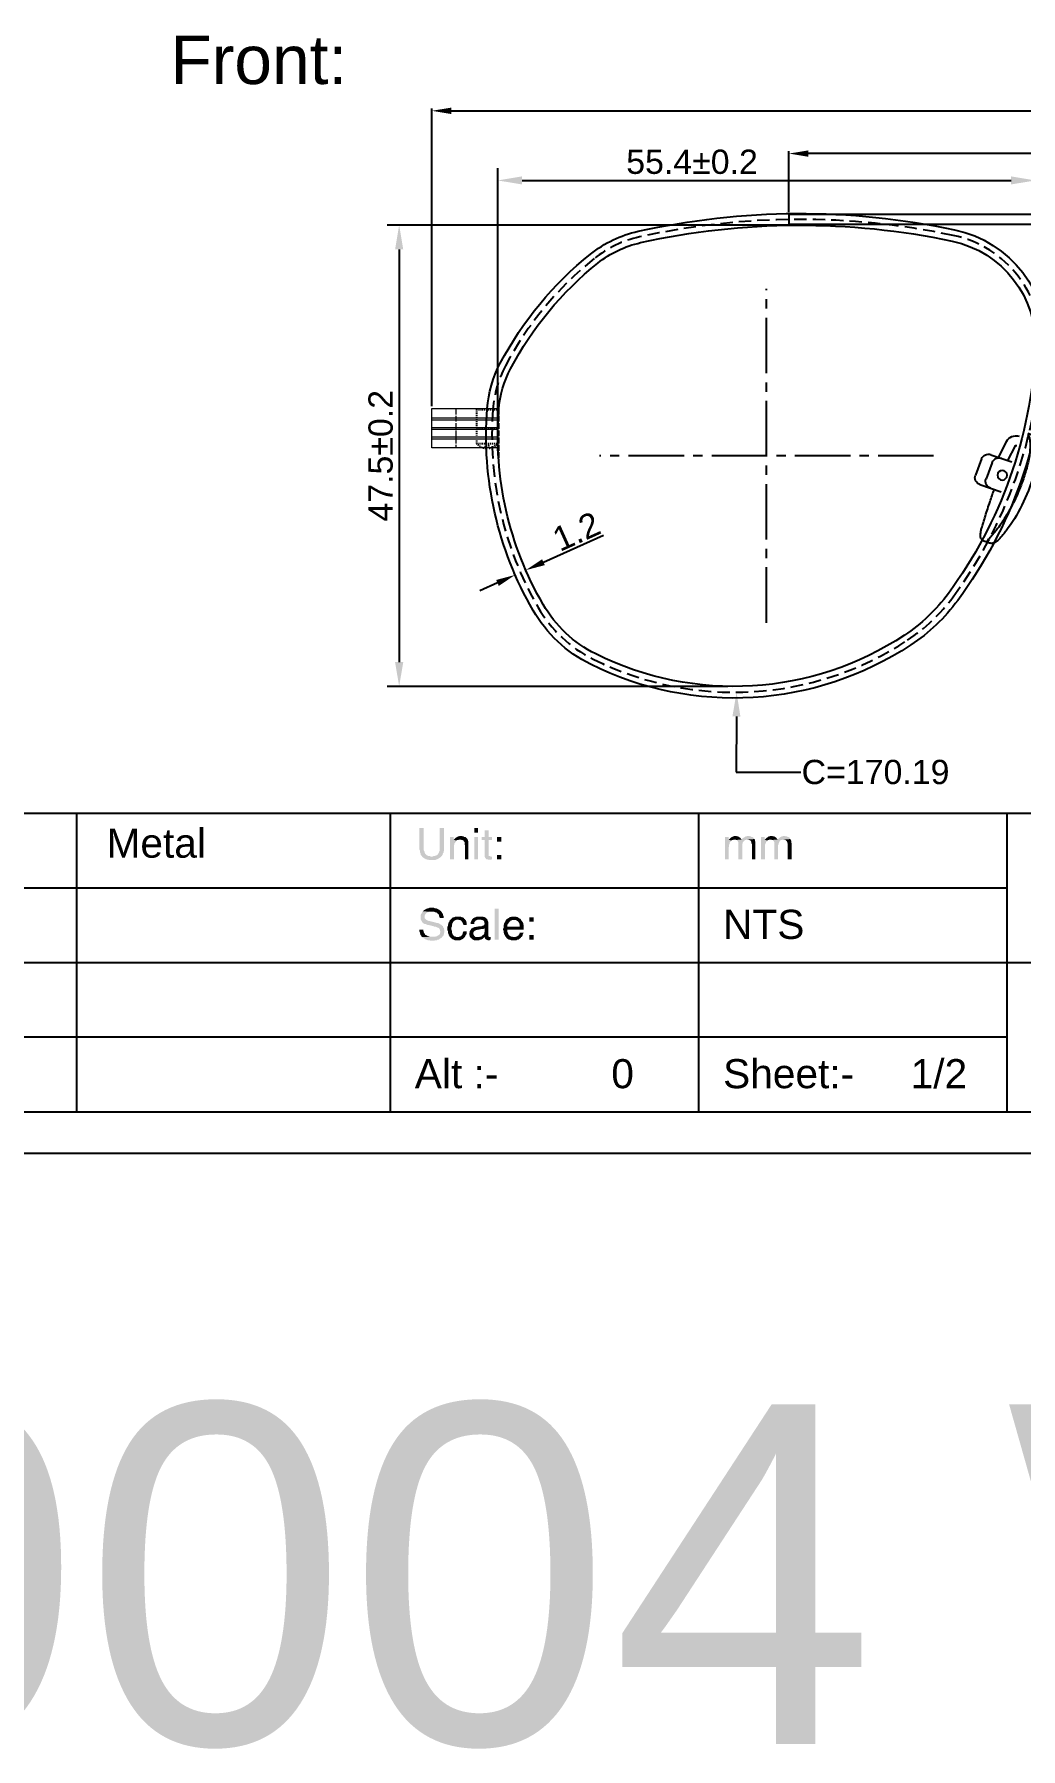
# Model space of a CAD drawing. Header units: millimetres. Extents: x 1167 to 2269, y 1197 to 1555.
# Drawn here: x 1624.7 to 1726.4, y 1196.8 to 1373.6 of the extents above; entities that cross this region are included whole.
import ezdxf
from ezdxf import colors
from ezdxf.entities.mleader import LeaderData, LeaderLine
from ezdxf.math import Vec2, Vec3

# ---------------------------------------------------------------- set-up
doc = ezdxf.new("R2010")
doc.units = ezdxf.units.MM
for name, pattern in [('ACAD_ISO02W100', [15, 12, -3]), ('CENTER2', [28.575, 19.05, -3.175, 3.175, -3.175]), ('DASHED2', [0.375, 0.25, -0.125]), ('HIDDEN', [9.525, 6.35, -3.175]), ('HIDDEN2', [0.1875, 0.125, -0.0625])]:
    doc.linetypes.add(name, pattern=pattern)
for name, color, linetype in [('Center Line', 2, 'CENTER2'), ('Dimension', 3, 'Continuous'), ('Hidden Line', 1, 'HIDDEN2'), ('Text', 4, 'Continuous')]:
    doc.layers.add(name, color=color, linetype=linetype)
doc.layers.add('标注', color=4, linetype='Continuous', lineweight=5)
doc.styles.get("Standard").update_dxf_attribs({"font": 'arial.ttf'})
doc.styles.add('宋体', font='SimSun.ttf')
doc.styles.add('样式 1', font='romant.shx')
doc.dimstyles.new('ISO-25$0', dxfattribs={"dimtxt": 2.5, "dimasz": 2.5, "dimexe": 0.5, "dimexo": 1, "dimgap": 1, "dimtad": 0, "dimtih": 1, "dimtoh": 1, "dimdec": 1, "dimzin": 10, "dimdsep": 46, "dimlunit": 6, "dimtxsty": '样式 1', "dimcen": 0, "dimclrd": 256, "dimclre": 256, "dimclrt": 7, "dimazin": 0, "dimtfac": 1, "dimtdec": 1, "dimtofl": 0, "dimtmove": 0, "dimatfit": 0, "dimfxl": 1, "dimtolj": 1, "dimtzin": 10, "dimarcsym": 0})
doc.dimstyles.new('Standard$0', dxfattribs={"dimtxt": 2.3, "dimasz": 2, "dimexe": 1, "dimexo": 1, "dimgap": 1, "dimtad": 0, "dimtih": 1, "dimtoh": 1, "dimdec": 1, "dimzin": 0, "dimdsep": 46, "dimtxsty": 'Standard', "dimcen": 0, "dimclrd": 4, "dimclre": 4, "dimclrt": 4, "dimadec": 1, "dimazin": 0, "dimtfac": 1, "dimtdec": 1, "dimtofl": 0, "dimtmove": 0, "dimatfit": 0, "dimfxl": 1, "dimtolj": 1, "dimtzin": 0, "dimarcsym": 0})

# ---------------------------------------------------------------- blocks, each defined once
blk = doc.blocks.new('vbjbj')
for p, q in [((3140.07, -44.13), (3140.52, -43.97)), ((3141.84, -45.26), (3142.61, -46.75)), ((3142.74, -44.8), (3143.56, -46.42)), ((3144.34, -46.16), (3142.16, -46.9)), ((3144.19, -46.97), (3144.83, -48.63)), ((3145.28, -46.6), (3145.92, -48.25)), ((3145.47, -49.23), (3143.27, -49.99)), ((3144.46, -55.27), (3145.05, -55.06))]:
    blk.add_line(p, q)
blk.add_circle((3143.16, -48.27), 0.5)
for centre, radius, start, end in [((3141.71, -45.38), 1.18, 29.5662, 105.1946), ((3141.71, -45.38), 0.18, 29.5662, 109.3578), ((3143.49, -47.24), 0.75, 21.0536, 108.9615), ((3144.58, -46.86), 0.75, 21.0536, 108.9615), ((3144.13, -48.9), 0.75, 288.9615, 21.0536), ((3145.22, -48.52), 0.75, 288.9615, 21.0536), ((3144.89, -54.59), 0.5, 288.9615, 352.0354)]:
    blk.add_arc(centre, radius, start, end)
for points, knots in [([(3140.07, -44.13), (3139.98, -44.16), (3139.9, -44.21), (3139.69, -44.4), (3139.61, -44.58), (3139.49, -44.95), (3139.46, -45.18), (3139.43, -45.77), (3139.46, -46.13), (3139.55, -46.79), (3139.6, -47.07), (3139.73, -47.65), (3139.81, -47.95), (3139.9, -48.25)], [0, 0, 0, 0, 0.525689, 0.525689, 1.652907, 1.652907, 2.923389, 2.923389, 4.456515, 4.456515, 5.498466, 5.498466, 6.576224, 6.576224, 6.576224, 6.576224]), ([(3140.54, -44.06), (3140.51, -44.1), (3140.48, -44.14), (3140.41, -44.29), (3140.37, -44.42), (3140.31, -44.7), (3140.29, -44.87), (3140.28, -45.23), (3140.29, -45.42), (3140.31, -45.81), (3140.33, -46.03), (3140.4, -46.49), (3140.45, -46.73), (3140.55, -47.22), (3140.62, -47.47), (3140.71, -47.8), (3140.74, -47.88), (3140.76, -47.96)], [0.342327, 0.342327, 0.342327, 0.342327, 0.733059, 0.733059, 1.466118, 1.466118, 2.199177, 2.199177, 2.932236, 2.932236, 3.665693, 3.665693, 4.39915, 4.39915, 5.132608, 5.132608, 5.375972, 5.375972, 5.375972, 5.375972]), ([(3139.9, -48.25), (3140.23, -49.33), (3140.65, -50.38), (3141.61, -52.33), (3142.16, -53.23), (3142.75, -54)], [0, 0, 0, 0, 3.393519, 3.393519, 6.793295, 6.793295, 6.793295, 6.793295]), ([(3140.76, -47.96), (3140.9, -48.42), (3141.06, -48.87), (3141.46, -49.94), (3141.73, -50.55), (3142.22, -51.54), (3142.46, -51.98), (3142.97, -52.82), (3143.24, -53.23), (3143.56, -53.67), (3143.6, -53.72), (3143.65, -53.78)], [12.477352, 12.477352, 12.477352, 12.477352, 13.824357, 13.824357, 15.774274, 15.774274, 17.2906, 17.2906, 18.806925, 18.806925, 19.033217, 19.033217, 19.033217, 19.033217]), ([(3144.96, -52.68), (3144.94, -52.61), (3144.92, -52.53), (3144.74, -51.98), (3144.58, -51.48), (3144.27, -50.57), (3144.13, -50.15), (3143.98, -49.74)], [9.004309, 9.004309, 9.004309, 9.004309, 9.230601, 9.230601, 10.746927, 10.746927, 12.028994, 12.028994, 12.028994, 12.028994]), ([(3145.24, -53.58), (3145.2, -53.43), (3145.15, -53.28), (3145.06, -52.98), (3145.01, -52.83), (3144.96, -52.68)], [8.414025, 8.414025, 8.414025, 8.414025, 8.934537, 8.934537, 9.455744, 9.455744, 9.455744, 9.455744]), ([(3142.75, -54), (3142.84, -54.12), (3142.93, -54.24), (3143.11, -54.46), (3143.2, -54.57), (3143.29, -54.67)], [0, 0, 0, 0, 0.516499, 0.516499, 1.03397, 1.03397, 1.03397, 1.03397]), ([(3143.29, -54.67), (3143.44, -54.84), (3143.58, -54.98), (3143.86, -55.18), (3144, -55.25), (3144.26, -55.31), (3144.37, -55.3), (3144.46, -55.27)], [0, 0, 0, 0, 0.796315, 0.796315, 1.559532, 1.559532, 2.335249, 2.335249, 2.335249, 2.335249]), ([(3143.65, -53.78), (3143.74, -53.9), (3143.83, -54.01), (3144.01, -54.24), (3144.1, -54.35), (3144.2, -54.45), (3144.21, -54.47), (3144.22, -54.48), (3144.23, -54.49), (3144.29, -54.56), (3144.34, -54.62), (3144.4, -54.68), (3144.51, -54.81), (3144.63, -54.94), (3144.74, -55.07)], [20.071782, 20.071782, 20.071782, 20.071782, 20.592988, 20.592988, 21.113501, 21.113501, 21.113501, 21.18052, 21.18052, 21.18052, 21.484011, 21.484011, 21.484011, 22.11914, 22.11914, 22.11914, 22.11914]), ([(3145.38, -54.66), (3145.38, -54.66), (3145.38, -54.66), (3145.38, -54.66), (3145.39, -54.64), (3145.39, -54.63), (3145.4, -54.52), (3145.4, -54.42), (3145.38, -54.2), (3145.36, -54.08), (3145.31, -53.84), (3145.28, -53.72), (3145.24, -53.58)], [0.853482, 0.853482, 0.853482, 0.853482, 0.855432, 0.855432, 0.855432, 0.944962, 0.944962, 1.417442, 1.417442, 1.889923, 1.889923, 2.345183, 2.345183, 2.345183, 2.345183])]:
    blk.add_open_spline(points, degree=3, knots=knots)
blk = doc.blocks.new('*D215')
at = {"layer": 'Defpoints', "color": 0, "transparency": 16777216}
for p in [(1702.49, 1361.26), (1702.49, 1354.97), (1770.53, 1354.97)]:
    blk.add_point(p, dxfattribs=at)
at = {"layer": 'Dimension', "color": 3, "lineweight": -2, "transparency": 16777216}
for p, q in [((1702.49, 1355.22), (1702.49, 1361.51)), ((1768.53, 1361.26), (1704.49, 1361.26)), ((1770.53, 1355.22), (1770.53, 1361.51))]:
    blk.add_line(p, q, dxfattribs=at)
at = {"layer": 'Dimension', "color": 3, "transparency": 16777216}
for points in [[(1704.49, 1361.59), (1704.49, 1360.93), (1702.49, 1361.26)], [(1768.53, 1361.59), (1768.53, 1360.93), (1770.53, 1361.26)]]:
    blk.add_solid(points, dxfattribs=at)
at = {"layer": 'Dimension', "transparency": 16777216, "insert": (1736.51, 1362.79), "char_height": 2.5, "attachment_point": 5}
blk.add_mtext('\\A1;68.0', dxfattribs=at)
blk = doc.blocks.new('ETW3T3T32T3')
at = {"layer": 'Center Line', "color": 251, "linetype": 'DASHED2', "ltscale": 0.3, "true_color": 0x636466}
for p, q in [((-2.49, 4.51), (-2.49, 1.01)), ((-2.49, 4.51), (-0.29, 4.51)), ((-0.29, 1.01), (-0.29, 4.51)), ((-2.49, 1.01), (-0.29, 1.01)), ((-1.19, 0.76), (-1.59, 0.76)), ((-1.59, 0.76), (-1.59, 0.53)), ((-1.19, 0.53), (-1.19, 0.76))]:
    blk.add_line(p, q, dxfattribs=at)
blk.add_lwpolyline([(-2.49, 2.51), (-0.29, 2.51)], dxfattribs=at)
for start, end in [(221.1121, 262.1265), (277.8735, 318.8879)]:
    blk.add_arc((-1.39, 1.97), 1.46, start, end, dxfattribs=at)
blk = doc.blocks.new('*D217')
at = {"layer": 'Defpoints', "color": 0, "ltscale": 1000, "transparency": 16777216}
for p in [(1807.3, 1365.67), (1665.7, 1334.98), (1807.3, 1334.98)]:
    blk.add_point(p, dxfattribs=at)
at = {"layer": 'Dimension', "color": 3, "lineweight": -2, "ltscale": 1000, "transparency": 16777216}
for p, q in [((1665.7, 1335.23), (1665.7, 1365.92)), ((1667.7, 1365.67), (1805.3, 1365.67)), ((1807.3, 1335.23), (1807.3, 1365.92))]:
    blk.add_line(p, q, dxfattribs=at)
at = {"layer": 'Dimension', "color": 3, "ltscale": 1000, "transparency": 16777216}
for points in [[(1667.7, 1366), (1667.7, 1365.33), (1665.7, 1365.67)], [(1805.3, 1366), (1805.3, 1365.33), (1807.3, 1365.67)]]:
    blk.add_solid(points, dxfattribs=at)
at = {"layer": 'Dimension', "ltscale": 1000, "transparency": 16777216, "insert": (1736.5, 1367.19), "char_height": 2.5, "attachment_point": 5}
blk.add_mtext('\\A1;141.6±1', dxfattribs=at)
blk = doc.blocks.new('*D155')
at = {"layer": 'Defpoints', "color": 0, "transparency": 16777216}
for p in [(1675.37, 1318.32), (1674.45, 1317.43), (1675.54, 1317.93)]:
    blk.add_point(p, dxfattribs=at)
at = {"layer": 'Dimension', "color": 3, "lineweight": -2, "transparency": 16777216}
for p, q in [((1677.19, 1319.14), (1683.38, 1321.93)), ((1675.44, 1318.15), (1675.26, 1318.55)), ((1672.45, 1317.01), (1670.63, 1316.18)), ((1674.35, 1317.66), (1674.17, 1318.05))]:
    blk.add_line(p, q, dxfattribs=at)
at = {"layer": 'Dimension', "color": 3, "transparency": 16777216}
for points in [[(1677.05, 1319.44), (1677.33, 1318.84), (1675.37, 1318.32)], [(1672.31, 1317.31), (1672.59, 1316.7), (1674.27, 1317.83)]]:
    blk.add_solid(points, dxfattribs=at)
at = {"layer": 'Dimension', "transparency": 16777216, "insert": (1680.58, 1322.32), "char_height": 2.5, "attachment_point": 5, "rotation": 24.2273}
blk.add_mtext('\\A1;1.2', dxfattribs=at)
blk = doc.blocks.new('*D221')
at = {"layer": 'Defpoints', "color": 0, "transparency": 16777216}
for p in [(1727.88, 1358.49), (1727.88, 1341.65), (1672.48, 1332.19)]:
    blk.add_point(p, dxfattribs=at)
at = {"layer": 'Dimension', "lineweight": -2, "transparency": 16777216}
for p, q in [((1672.48, 1332.82), (1672.48, 1359.74)), ((1727.88, 1342.28), (1727.88, 1359.74)), ((1674.98, 1358.49), (1725.38, 1358.49))]:
    blk.add_line(p, q, dxfattribs=at)
at = {"layer": 'Dimension', "transparency": 16777216}
for points in [[(1674.98, 1358.91), (1674.98, 1358.08), (1672.48, 1358.49)], [(1725.38, 1358.91), (1725.38, 1358.08), (1727.88, 1358.49)]]:
    blk.add_solid(points, dxfattribs=at)
at = {"layer": 'Dimension', "transparency": 16777216, "insert": (1692.5, 1360.4), "char_height": 2.5, "attachment_point": 5}
blk.add_mtext('55.4±0.2', dxfattribs=at)
blk = doc.blocks.new('*D222')
at = {"layer": 'Defpoints', "color": 0, "transparency": 16777216}
for p in [(1703.63, 1353.88), (1662.32, 1306.34), (1696.81, 1306.34)]:
    blk.add_point(p, dxfattribs=at)
at = {"layer": 'Dimension', "lineweight": -2, "transparency": 16777216}
for p, q in [((1703, 1353.88), (1661.07, 1353.88)), ((1662.32, 1351.38), (1662.32, 1308.84)), ((1696.19, 1306.34), (1661.07, 1306.34))]:
    blk.add_line(p, q, dxfattribs=at)
at = {"layer": 'Dimension', "transparency": 16777216}
for points in [[(1661.9, 1351.38), (1662.74, 1351.38), (1662.32, 1353.88)], [(1661.9, 1308.84), (1662.74, 1308.84), (1662.32, 1306.34)]]:
    blk.add_solid(points, dxfattribs=at)
at = {"layer": 'Dimension', "transparency": 16777216, "insert": (1660.42, 1330.11), "char_height": 2.5, "attachment_point": 5, "rotation": 90}
blk.add_mtext('47.5±0.2', dxfattribs=at)

msp = doc.modelspace()

# ---------------------------------------------------------------- hatches: boundary and pattern name
at = {"transparency": 33554559}
for points in [[(1664.86001, 1291.73259), (1664.40869, 1291.73259), (1664.40869, 1289.52112), (1664.45382, 1289.43085), (1664.45382, 1289.25032), (1664.49895, 1289.16006), (1664.54409, 1289.06979), (1664.54409, 1288.97953), (1664.58922, 1288.9344), (1664.63435, 1288.88927), (1664.67948, 1288.799), (1665.67239, 1288.799), (1665.58213, 1288.799), (1665.49186, 1288.84413), (1665.31133, 1288.84413), (1665.2662, 1288.88927), (1665.17594, 1288.9344), (1665.13081, 1288.97953), (1665.08567, 1289.02466), (1665.04054, 1289.06979), (1664.99541, 1289.11493), (1664.95028, 1289.20519), (1664.95028, 1289.25032), (1664.90514, 1289.34059), (1664.86001, 1289.43085), (1664.86001, 1289.70164)], [(1666.93609, 1291.73259), (1666.48477, 1291.73259), (1666.48477, 1289.70164), (1666.48477, 1289.38572), (1666.43964, 1289.29545), (1666.43964, 1289.25032), (1666.39451, 1289.16006), (1666.34937, 1289.11493), (1666.30424, 1289.02466), (1666.25911, 1288.97953), (1666.16885, 1288.9344), (1666.12371, 1288.88927), (1666.03345, 1288.88927), (1665.94318, 1288.84413), (1665.85292, 1288.84413), (1665.76266, 1288.799), (1664.67948, 1288.799), (1664.72462, 1288.75387), (1664.76975, 1288.70874), (1664.86001, 1288.6636), (1664.90514, 1288.61847), (1664.99541, 1288.57334), (1665.04054, 1288.52821), (1665.13081, 1288.52821), (1665.22107, 1288.48308), (1665.31133, 1288.48308), (1665.4016, 1288.43794), (1666.03345, 1288.43794), (1666.12371, 1288.48308), (1666.21398, 1288.52821), (1666.25911, 1288.52821), (1666.34937, 1288.57334), (1666.39451, 1288.61847), (1666.48477, 1288.6636), (1666.5299, 1288.70874), (1666.62017, 1288.75387), (1666.62017, 1288.799), (1666.71043, 1288.84413), (1666.75556, 1288.9344), (1666.8007, 1288.97953), (1666.8007, 1289.06979), (1666.84583, 1289.16006), (1666.89096, 1289.20519), (1666.89096, 1289.29545), (1666.93609, 1289.38572), (1666.93609, 1289.70164)], [(1667.929, 1290.82995), (1667.56794, 1290.82995), (1667.56794, 1288.52821), (1667.97413, 1288.52821), (1667.97413, 1289.74678), (1667.97413, 1289.97244), (1668.01926, 1290.0627), (1668.01926, 1290.15297), (1668.0644, 1290.1981), (1668.10953, 1290.28836), (1668.15466, 1290.33349), (1668.15466, 1290.33349), (1668.19979, 1290.42376), (1668.24492, 1290.46889), (1667.929, 1290.51402)], [(1668.65111, 1290.92021), (1668.56085, 1290.92021), (1668.47059, 1290.87508), (1668.38032, 1290.87508), (1668.29006, 1290.82995), (1668.24492, 1290.78482), (1668.15466, 1290.73968), (1668.10953, 1290.69455), (1668.01926, 1290.60429), (1667.929, 1290.51402), (1668.24492, 1290.46889), (1668.33519, 1290.51402), (1668.42545, 1290.51402), (1668.47059, 1290.55916), (1669.37323, 1290.55916), (1669.3281, 1290.64942), (1669.28296, 1290.69455), (1669.23783, 1290.73968), (1669.1927, 1290.78482), (1669.10244, 1290.82995), (1669.01217, 1290.82995), (1668.96704, 1290.87508), (1668.87678, 1290.87508), (1668.78651, 1290.92021)], [(1669.37323, 1290.55916), (1668.56085, 1290.55916), (1668.65111, 1290.55916), (1668.74138, 1290.51402), (1668.83164, 1290.51402), (1668.92191, 1290.46889), (1668.96704, 1290.42376), (1668.96704, 1290.37863), (1669.01217, 1290.33349), (1669.0573, 1290.28836), (1669.0573, 1290.0627), (1669.10244, 1289.97244), (1669.10244, 1288.52821), (1669.46349, 1288.52821), (1669.46349, 1290.33349), (1669.41836, 1290.42376), (1669.41836, 1290.51402)], [(1670.4564, 1291.28127), (1670.4564, 1291.73259), (1670.05021, 1291.73259), (1670.05021, 1291.28127)], [(1670.4564, 1288.52821), (1670.4564, 1290.82995), (1670.05021, 1290.82995), (1670.05021, 1288.52821)], [(1671.53957, 1291.50693), (1671.13338, 1291.50693), (1671.13338, 1290.82995), (1670.81746, 1290.82995), (1670.81746, 1290.51402), (1671.13338, 1290.51402), (1671.13338, 1288.799), (1671.17852, 1288.70874), (1671.22365, 1288.6636), (1671.22365, 1288.61847), (1671.26878, 1288.57334), (1671.31391, 1288.52821), (1671.40418, 1288.52821), (1671.49444, 1288.48308), (1671.76523, 1288.48308), (1671.90063, 1288.52821), (1671.90063, 1288.799), (1671.76523, 1288.799), (1671.67497, 1288.84413), (1671.58471, 1288.84413), (1671.53957, 1288.88927), (1671.53957, 1290.51402), (1671.90063, 1290.51402), (1671.90063, 1290.82995), (1671.53957, 1290.82995)], [(1672.84841, 1290.33349), (1672.84841, 1290.82995), (1672.39708, 1290.82995), (1672.39708, 1290.33349)], [(1696.272, 1290.82995), (1695.91095, 1290.82995), (1695.91095, 1288.52821), (1696.272, 1288.52821), (1696.272, 1289.74678), (1696.31714, 1289.83704), (1696.31714, 1290.01757), (1696.36227, 1290.10783), (1696.36227, 1290.1981), (1696.4074, 1290.28836), (1696.45253, 1290.33349), (1696.49766, 1290.37863), (1696.58793, 1290.46889), (1696.272, 1290.51402)], [(1696.99412, 1290.92021), (1696.85872, 1290.92021), (1696.76846, 1290.87508), (1696.72333, 1290.87508), (1696.63306, 1290.82995), (1696.5428, 1290.78482), (1696.49766, 1290.73968), (1696.4074, 1290.64942), (1696.36227, 1290.60429), (1696.272, 1290.51402), (1696.58793, 1290.46889), (1696.63306, 1290.51402), (1696.72333, 1290.51402), (1696.81359, 1290.55916), (1696.90385, 1290.55916), (1697.58084, 1290.60429), (1697.5357, 1290.64942), (1697.49057, 1290.73968), (1697.44544, 1290.73968), (1697.40031, 1290.78482), (1697.31004, 1290.82995), (1697.26491, 1290.87508), (1697.17465, 1290.87508), (1697.08438, 1290.92021)], [(1697.58084, 1290.60429), (1696.90385, 1290.55916), (1696.94899, 1290.55916), (1697.03925, 1290.51402), (1697.62597, 1290.55916)], [(1698.25782, 1290.92021), (1698.16756, 1290.92021), (1698.12242, 1290.87508), (1698.03216, 1290.87508), (1697.94189, 1290.82995), (1697.89676, 1290.78482), (1697.8065, 1290.73968), (1697.71623, 1290.69455), (1697.6711, 1290.60429), (1697.62597, 1290.55916), (1697.03925, 1290.51402), (1697.12952, 1290.51402), (1697.17465, 1290.42376), (1697.17465, 1290.42376), (1697.21978, 1290.37863), (1697.26491, 1290.28836), (1697.26491, 1288.52821), (1697.6711, 1288.52821), (1697.6711, 1290.0627), (1697.71623, 1290.15297), (1697.71623, 1290.24323), (1697.76137, 1290.28836), (1697.8065, 1290.37863), (1697.85163, 1290.37863), (1697.89676, 1290.46889), (1697.98703, 1290.51402), (1698.03216, 1290.51402), (1698.12242, 1290.55916), (1698.21269, 1290.55916), (1698.9348, 1290.60429), (1698.88967, 1290.64942), (1698.84454, 1290.69455), (1698.84454, 1290.73968), (1698.75427, 1290.78482), (1698.70914, 1290.82995), (1698.61888, 1290.82995), (1698.57374, 1290.87508), (1698.48348, 1290.87508), (1698.39322, 1290.92021)], [(1698.9348, 1290.60429), (1698.21269, 1290.55916), (1698.34808, 1290.55916), (1698.39322, 1290.51402), (1698.48348, 1290.46889), (1698.52861, 1290.42376), (1698.57374, 1290.37863), (1698.61888, 1290.28836), (1698.61888, 1290.1981), (1698.66401, 1290.10783), (1698.66401, 1288.52821), (1699.02507, 1288.52821), (1699.02507, 1290.15297), (1699.02507, 1290.33349), (1698.97993, 1290.42376), (1698.97993, 1290.51402)], [(1699.97284, 1290.82995), (1699.61178, 1290.82995), (1699.61178, 1288.52821), (1700.01797, 1288.52821), (1700.01797, 1290.01757), (1700.06311, 1290.10783), (1700.10824, 1290.1981), (1700.10824, 1290.28836), (1700.15337, 1290.33349), (1700.24364, 1290.37863), (1700.28877, 1290.46889), (1699.97284, 1290.51402)], [(1700.69496, 1290.92021), (1700.55956, 1290.92021), (1700.51443, 1290.87508), (1700.42416, 1290.87508), (1700.3339, 1290.82995), (1700.28877, 1290.78482), (1700.1985, 1290.73968), (1700.10824, 1290.64942), (1700.06311, 1290.60429), (1699.97284, 1290.51402), (1700.28877, 1290.46889), (1700.37903, 1290.51402), (1700.42416, 1290.51402), (1700.51443, 1290.55916), (1700.60469, 1290.55916), (1701.28168, 1290.60429), (1701.23654, 1290.64942), (1701.19141, 1290.73968), (1701.19141, 1290.73968), (1701.10115, 1290.78482), (1701.05601, 1290.82995), (1700.96575, 1290.87508), (1700.87549, 1290.87508), (1700.78522, 1290.92021)], [(1701.28168, 1290.60429), (1700.60469, 1290.55916), (1700.64982, 1290.55916), (1700.74009, 1290.51402), (1701.32681, 1290.55916)], [(1702.00379, 1290.92021), (1701.91353, 1290.92021), (1701.82326, 1290.87508), (1701.733, 1290.87508), (1701.64273, 1290.82995), (1701.5976, 1290.78482), (1701.50734, 1290.73968), (1701.4622, 1290.69455), (1701.37194, 1290.60429), (1701.32681, 1290.55916), (1700.74009, 1290.51402), (1700.83035, 1290.51402), (1700.87549, 1290.42376), (1700.87549, 1290.42376), (1700.92062, 1290.37863), (1700.96575, 1290.28836), (1700.96575, 1288.52821), (1701.37194, 1288.52821), (1701.37194, 1289.97244), (1701.41707, 1290.0627), (1701.41707, 1290.15297), (1701.4622, 1290.24323), (1701.50734, 1290.28836), (1701.50734, 1290.37863), (1701.55247, 1290.37863), (1701.5976, 1290.46889), (1701.68786, 1290.51402), (1701.77813, 1290.51402), (1701.82326, 1290.55916), (1701.91353, 1290.55916), (1702.63564, 1290.60429), (1702.59051, 1290.64942), (1702.54538, 1290.69455), (1702.54538, 1290.73968), (1702.50024, 1290.78482), (1702.40998, 1290.82995), (1702.36485, 1290.82995), (1702.27458, 1290.87508), (1702.18432, 1290.87508), (1702.09405, 1290.92021)], [(1702.63564, 1290.60429), (1701.91353, 1290.55916), (1702.04892, 1290.55916), (1702.13919, 1290.51402), (1702.18432, 1290.46889), (1702.22945, 1290.42376), (1702.27458, 1290.37863), (1702.31972, 1290.28836), (1702.31972, 1290.1981), (1702.36485, 1290.10783), (1702.36485, 1288.52821), (1702.77104, 1288.52821), (1702.77104, 1290.15297), (1702.77104, 1290.15297), (1702.7259, 1290.24323), (1702.7259, 1290.42376), (1702.68077, 1290.51402)], [(1672.84841, 1288.52821), (1672.84841, 1288.97953), (1672.39708, 1288.97953), (1672.39708, 1288.52821)], [(1664.76975, 1283.15748), (1664.72462, 1283.11235), (1664.67948, 1283.02208), (1664.63435, 1282.93182), (1664.58922, 1282.88669), (1664.54409, 1282.79642), (1664.54409, 1282.29997), (1664.58922, 1282.2097), (1664.63435, 1282.16457), (1664.67948, 1282.07431), (1664.72462, 1282.02918), (1664.72462, 1281.98404), (1664.81488, 1281.93891), (1664.86001, 1281.89378), (1664.95028, 1281.84865), (1665.04054, 1281.84865), (1665.13081, 1281.80351), (1665.22107, 1281.75838), (1665.31133, 1281.75838), (1665.85292, 1281.62299), (1665.94318, 1281.57785), (1666.07858, 1281.57785), (1666.16885, 1281.53272), (1666.25911, 1281.48759), (1666.30424, 1281.48759), (1666.39451, 1281.44246), (1666.43964, 1281.39732), (1666.43964, 1281.39732), (1666.48477, 1281.30706), (1666.5299, 1281.26193), (1666.5299, 1281.17166), (1666.57503, 1281.0814), (1666.57503, 1280.99114), (1666.5299, 1280.946), (1666.5299, 1280.85574), (1666.48477, 1280.76547), (1666.39451, 1280.72034), (1666.34937, 1280.67521), (1666.34937, 1280.67521), (1666.25911, 1280.63008), (1666.21398, 1280.58495), (1666.12371, 1280.58495), (1666.03345, 1280.53981), (1665.76266, 1280.53981), (1664.67948, 1280.49468), (1664.76975, 1280.44955), (1664.81488, 1280.40442), (1664.90514, 1280.35928), (1664.95028, 1280.31415), (1665.04054, 1280.26902), (1665.08567, 1280.22389), (1665.17594, 1280.22389), (1665.2662, 1280.17876), (1665.44673, 1280.17876), (1665.53699, 1280.13362), (1665.94318, 1280.13362), (1666.03345, 1280.17876), (1666.21398, 1280.17876), (1666.25911, 1280.22389), (1666.34937, 1280.22389), (1666.43964, 1280.26902), (1666.48477, 1280.31415), (1666.57503, 1280.35928), (1666.62017, 1280.40442), (1666.6653, 1280.40442), (1666.71043, 1280.44955), (1666.75556, 1280.53981), (1666.84583, 1280.58495), (1666.89096, 1280.67521), (1666.89096, 1280.72034), (1666.93609, 1280.81061), (1666.93609, 1280.90087), (1666.98122, 1280.99114), (1666.98122, 1281.2168), (1666.93609, 1281.30706), (1666.93609, 1281.39732), (1666.89096, 1281.48759), (1666.84583, 1281.53272), (1666.84583, 1281.62299), (1666.75556, 1281.66812), (1666.75556, 1281.66812), (1666.71043, 1281.71325), (1666.6653, 1281.75838), (1666.57503, 1281.80351), (1666.5299, 1281.84865), (1666.43964, 1281.89378), (1666.34937, 1281.93891), (1666.25911, 1281.93891), (1666.12371, 1281.98404), (1665.58213, 1282.11944), (1665.58213, 1282.11944), (1665.44673, 1282.16457), (1665.35647, 1282.16457), (1665.2662, 1282.2097), (1665.17594, 1282.25484), (1665.13081, 1282.25484), (1665.08567, 1282.29997), (1665.04054, 1282.3451), (1664.99541, 1282.39023), (1664.95028, 1282.4805), (1664.95028, 1282.70616), (1664.99541, 1282.79642), (1665.04054, 1282.88669), (1665.08567, 1282.93182), (1665.13081, 1282.97695), (1665.17594, 1283.02208), (1665.22107, 1283.06722), (1665.31133, 1283.06722), (1665.4016, 1283.11235), (1665.67239, 1283.11235)], [(1665.67239, 1283.51854), (1665.44673, 1283.51854), (1665.35647, 1283.4734), (1665.2662, 1283.4734), (1665.17594, 1283.42827), (1665.13081, 1283.42827), (1665.04054, 1283.38314), (1664.99541, 1283.33801), (1664.90514, 1283.29288), (1664.86001, 1283.24774), (1664.81488, 1283.20261), (1664.76975, 1283.15748), (1665.67239, 1283.11235), (1665.94318, 1283.11235), (1666.03345, 1283.06722), (1666.12371, 1283.06722), (1666.16885, 1283.02208), (1666.25911, 1282.97695), (1666.25911, 1282.93182), (1666.34937, 1282.88669), (1666.39451, 1282.84155), (1666.43964, 1282.75129), (1666.43964, 1282.66103), (1666.48477, 1282.57076), (1666.48477, 1282.4805), (1666.89096, 1282.4805), (1666.89096, 1282.66103), (1666.84583, 1282.75129), (1666.84583, 1282.84155), (1666.8007, 1282.93182), (1666.75556, 1282.97695), (1666.71043, 1283.06722), (1666.6653, 1283.11235), (1666.62017, 1283.20261), (1666.5299, 1283.24774), (1666.5299, 1283.24774), (1666.43964, 1283.33801), (1666.39451, 1283.33801), (1666.30424, 1283.38314), (1666.21398, 1283.42827), (1666.16885, 1283.4734), (1665.98832, 1283.4734), (1665.89805, 1283.51854), (1665.80779, 1283.51854)], [(1672.17142, 1280.22389), (1672.17142, 1283.42827), (1672.57761, 1283.42827), (1672.57761, 1280.22389)], [(1664.81488, 1281.26193), (1664.40869, 1281.26193), (1664.40869, 1281.0814), (1664.45382, 1280.99114), (1664.45382, 1280.90087), (1664.49895, 1280.85574), (1664.49895, 1280.76547), (1664.54409, 1280.67521), (1664.58922, 1280.63008), (1664.63435, 1280.53981), (1664.67948, 1280.49468), (1665.76266, 1280.53981), (1665.44673, 1280.53981), (1665.35647, 1280.58495), (1665.2662, 1280.58495), (1665.22107, 1280.63008), (1665.13081, 1280.67521), (1665.08567, 1280.72034), (1665.04054, 1280.72034), (1664.99541, 1280.76547), (1664.95028, 1280.85574), (1664.90514, 1280.90087), (1664.86001, 1280.99114), (1664.86001, 1281.0814), (1664.81488, 1281.17166)], [(1667.61307, 1282.29997), (1667.52281, 1282.2097), (1667.47768, 1282.16457), (1667.47768, 1282.07431), (1667.43255, 1282.02918), (1667.38741, 1281.93891), (1667.38741, 1281.84865), (1667.34228, 1281.75838), (1667.34228, 1281.66812), (1667.29715, 1281.57785), (1667.29715, 1281.2168), (1667.34228, 1281.12653), (1667.34228, 1280.946), (1667.38741, 1280.85574), (1667.43255, 1280.76547), (1667.43255, 1280.67521), (1667.47768, 1280.63008), (1667.52281, 1280.53981), (1667.56794, 1280.49468), (1668.33519, 1280.49468), (1668.19979, 1280.49468), (1668.15466, 1280.53981), (1668.0644, 1280.58495), (1667.97413, 1280.58495), (1667.929, 1280.67521), (1667.88387, 1280.72034), (1667.83874, 1280.76547), (1667.7936, 1280.85574), (1667.7936, 1280.90087), (1667.74847, 1280.99114), (1667.74847, 1281.17166), (1667.70334, 1281.30706), (1667.70334, 1281.48759), (1667.74847, 1281.57785), (1667.74847, 1281.75838), (1667.7936, 1281.84865), (1667.7936, 1281.93891), (1667.83874, 1281.98404), (1667.88387, 1282.02918), (1667.88387, 1282.07431), (1667.97413, 1282.11944), (1668.01926, 1282.2097), (1668.10953, 1282.25484), (1668.15466, 1282.25484), (1668.24492, 1282.29997), (1668.33519, 1282.29997)], [(1668.38032, 1282.61589), (1668.10953, 1282.61589), (1668.01926, 1282.57076), (1667.929, 1282.52563), (1667.83874, 1282.52563), (1667.7936, 1282.4805), (1667.70334, 1282.39023), (1667.65821, 1282.3451), (1667.61307, 1282.29997), (1668.42545, 1282.29997), (1668.51572, 1282.25484), (1668.60598, 1282.25484), (1668.69625, 1282.2097), (1668.74138, 1282.16457), (1668.78651, 1282.07431), (1668.83164, 1282.02918), (1668.87678, 1281.93891), (1668.92191, 1281.84865), (1668.92191, 1281.75838), (1669.28296, 1281.75838), (1669.28296, 1281.98404), (1669.23783, 1282.02918), (1669.23783, 1282.11944), (1669.1927, 1282.2097), (1669.14757, 1282.25484), (1669.10244, 1282.3451), (1669.01217, 1282.39023), (1669.01217, 1282.43536), (1668.96704, 1282.4805), (1668.87678, 1282.52563), (1668.78651, 1282.52563), (1668.74138, 1282.57076), (1668.65111, 1282.61589), (1668.47059, 1282.61589)], [(1669.86968, 1281.44246), (1669.82455, 1281.39732), (1669.73429, 1281.35219), (1669.73429, 1281.30706), (1669.68915, 1281.26193), (1669.64402, 1281.17166), (1669.59889, 1281.12653), (1669.59889, 1281.03627), (1669.55376, 1280.946), (1669.55376, 1280.72034), (1669.59889, 1280.63008), (1669.59889, 1280.53981), (1669.64402, 1280.49468), (1670.36614, 1280.49468), (1670.23074, 1280.49468), (1670.14048, 1280.53981), (1670.09534, 1280.58495), (1670.05021, 1280.63008), (1670.00508, 1280.72034), (1669.95995, 1280.81061), (1669.95995, 1280.946), (1670.00508, 1281.03627), (1670.05021, 1281.0814), (1670.09534, 1281.12653), (1670.14048, 1281.17166), (1670.23074, 1281.2168), (1670.321, 1281.2168), (1670.41127, 1281.26193), (1670.50153, 1281.26193), (1670.86259, 1281.35219), (1671.04312, 1281.35219), (1671.13338, 1281.39732)], [(1671.40418, 1282.29997), (1670.5918, 1282.29997), (1670.77233, 1282.29997), (1670.81746, 1282.25484), (1670.90772, 1282.25484), (1670.99799, 1282.2097), (1671.04312, 1282.16457), (1671.08825, 1282.07431), (1671.08825, 1281.98404), (1671.13338, 1281.89378), (1671.13338, 1281.89378), (1671.08825, 1281.80351), (1671.08825, 1281.75838), (1671.04312, 1281.71325), (1670.95286, 1281.66812), (1670.90772, 1281.66812), (1670.81746, 1281.62299), (1670.321, 1281.57785), (1670.18561, 1281.53272), (1670.09534, 1281.53272), (1670.00508, 1281.48759), (1669.95995, 1281.48759), (1669.86968, 1281.44246), (1671.13338, 1281.39732), (1671.13338, 1281.0814), (1671.08825, 1280.99114), (1671.08825, 1280.85574), (1671.04312, 1280.76547), (1670.95286, 1280.72034), (1670.90772, 1280.67521), (1670.86259, 1280.63008), (1670.81746, 1280.58495), (1670.72719, 1280.53981), (1670.63693, 1280.53981), (1670.54667, 1280.49468), (1669.64402, 1280.49468), (1669.68915, 1280.40442), (1669.77942, 1280.35928), (1669.82455, 1280.31415), (1669.86968, 1280.26902), (1669.95995, 1280.22389), (1670.05021, 1280.17876), (1670.5918, 1280.17876), (1670.63693, 1280.22389), (1670.72719, 1280.22389), (1670.81746, 1280.26902), (1670.90772, 1280.31415), (1670.95286, 1280.35928), (1671.04312, 1280.44955), (1671.04312, 1280.44955), (1671.13338, 1280.53981), (1671.53957, 1280.53981), (1671.49444, 1280.63008), (1671.49444, 1282.07431), (1671.44931, 1282.16457), (1671.44931, 1282.25484)], [(1670.63693, 1282.61589), (1670.321, 1282.61589), (1670.23074, 1282.57076), (1670.14048, 1282.52563), (1670.09534, 1282.52563), (1670.00508, 1282.4805), (1669.95995, 1282.43536), (1669.91482, 1282.39023), (1669.86968, 1282.3451), (1669.82455, 1282.29997), (1669.77942, 1282.2097), (1669.73429, 1282.11944), (1669.68915, 1282.02918), (1669.68915, 1281.84865), (1670.05021, 1281.84865), (1670.05021, 1281.98404), (1670.09534, 1282.07431), (1670.14048, 1282.11944), (1670.18561, 1282.2097), (1670.23074, 1282.2097), (1670.321, 1282.25484), (1670.41127, 1282.29997), (1671.40418, 1282.29997), (1671.35904, 1282.39023), (1671.26878, 1282.43536), (1671.22365, 1282.4805), (1671.17852, 1282.52563), (1671.08825, 1282.57076), (1671.04312, 1282.57076), (1670.95286, 1282.61589), (1670.72719, 1282.61589)], [(1674.15724, 1282.61589), (1673.93158, 1282.61589), (1673.84131, 1282.57076), (1673.75105, 1282.57076), (1673.66079, 1282.52563), (1673.61565, 1282.4805), (1673.52539, 1282.43536), (1673.48026, 1282.39023), (1673.38999, 1282.3451), (1673.34486, 1282.29997), (1674.15724, 1282.25484), (1674.33777, 1282.25484), (1674.42803, 1282.2097), (1674.47316, 1282.16457), (1674.56343, 1282.11944), (1674.60856, 1282.07431), (1674.60856, 1282.07431), (1674.65369, 1281.98404), (1674.69883, 1281.93891), (1674.69883, 1281.84865), (1674.74396, 1281.75838), (1674.74396, 1281.57785), (1673.48026, 1281.57785), (1673.07407, 1281.53272), (1673.07407, 1281.44246), (1673.02894, 1281.35219), (1673.02894, 1281.26193), (1673.07407, 1281.17166), (1673.07407, 1280.99114), (1673.1192, 1280.90087), (1673.1192, 1280.81061), (1673.16433, 1280.76547), (1673.20946, 1280.67521), (1673.2546, 1280.58495), (1673.29973, 1280.53981), (1673.34486, 1280.49468), (1674.15724, 1280.49468), (1674.06698, 1280.49468), (1673.97671, 1280.53981), (1673.88645, 1280.53981), (1673.79618, 1280.58495), (1673.75105, 1280.63008), (1673.66079, 1280.67521), (1673.61565, 1280.72034), (1673.61565, 1280.76547), (1673.57052, 1280.81061), (1673.52539, 1280.90087), (1673.52539, 1280.946), (1673.48026, 1281.03627), (1673.48026, 1281.26193), (1675.15015, 1281.26193), (1675.15015, 1281.75838), (1675.10502, 1281.84865), (1675.10502, 1281.93891), (1675.05988, 1282.02918), (1675.01475, 1282.07431), (1674.96962, 1282.16457), (1674.92449, 1282.2097), (1674.87935, 1282.29997), (1674.83422, 1282.3451), (1674.78909, 1282.39023), (1674.69883, 1282.43536), (1674.65369, 1282.4805), (1674.56343, 1282.52563), (1674.5183, 1282.57076), (1674.42803, 1282.57076), (1674.33777, 1282.61589), (1674.2475, 1282.61589)], [(1673.34486, 1282.29997), (1673.34486, 1282.25484), (1673.2546, 1282.16457), (1673.2546, 1282.11944), (1673.20946, 1282.02918), (1673.16433, 1281.98404), (1673.1192, 1281.89378), (1673.1192, 1281.80351), (1673.07407, 1281.71325), (1673.07407, 1281.53272), (1673.48026, 1281.57785), (1673.48026, 1281.75838), (1673.52539, 1281.84865), (1673.57052, 1281.89378), (1673.61565, 1281.98404), (1673.66079, 1282.02918), (1673.66079, 1282.07431), (1673.75105, 1282.11944), (1673.79618, 1282.2097), (1673.88645, 1282.2097), (1673.97671, 1282.25484), (1674.15724, 1282.25484)], [(1676.18819, 1282.07431), (1676.18819, 1282.52563), (1675.73687, 1282.52563), (1675.73687, 1282.07431)], [(1669.28296, 1281.0814), (1668.92191, 1281.0814), (1668.92191, 1281.03627), (1668.87678, 1280.946), (1668.87678, 1280.85574), (1668.83164, 1280.76547), (1668.78651, 1280.72034), (1668.74138, 1280.63008), (1668.65111, 1280.58495), (1668.60598, 1280.53981), (1668.51572, 1280.53981), (1668.42545, 1280.49468), (1667.56794, 1280.49468), (1667.61307, 1280.44955), (1667.70334, 1280.40442), (1667.74847, 1280.31415), (1667.83874, 1280.26902), (1667.88387, 1280.26902), (1667.97413, 1280.22389), (1668.0644, 1280.17876), (1668.60598, 1280.17876), (1668.69625, 1280.22389), (1668.78651, 1280.26902), (1668.87678, 1280.31415), (1668.92191, 1280.35928), (1668.96704, 1280.40442), (1669.01217, 1280.44955), (1669.0573, 1280.49468), (1669.10244, 1280.53981), (1669.14757, 1280.63008), (1669.1927, 1280.72034), (1669.23783, 1280.76547), (1669.28296, 1280.85574), (1669.28296, 1280.946)], [(1671.53957, 1280.53981), (1671.13338, 1280.53981), (1671.13338, 1280.44955), (1671.62984, 1280.49468), (1671.62984, 1280.49468)], [(1671.76523, 1280.49468), (1671.62984, 1280.49468), (1671.13338, 1280.44955), (1671.17852, 1280.35928), (1671.22365, 1280.31415), (1671.22365, 1280.31415), (1671.26878, 1280.22389), (1671.35904, 1280.22389), (1671.44931, 1280.17876), (1671.62984, 1280.17876), (1671.67497, 1280.22389), (1671.76523, 1280.22389)], [(1675.15015, 1280.946), (1674.74396, 1280.946), (1674.74396, 1280.90087), (1674.69883, 1280.81061), (1674.65369, 1280.76547), (1674.60856, 1280.67521), (1674.5183, 1280.63008), (1674.47316, 1280.58495), (1674.3829, 1280.53981), (1674.33777, 1280.53981), (1674.2475, 1280.49468), (1673.34486, 1280.49468), (1673.38999, 1280.40442), (1673.43512, 1280.35928), (1673.52539, 1280.31415), (1673.57052, 1280.26902), (1673.66079, 1280.22389), (1673.75105, 1280.22389), (1673.84131, 1280.17876), (1674.42803, 1280.17876), (1674.47316, 1280.22389), (1674.56343, 1280.22389), (1674.65369, 1280.26902), (1674.69883, 1280.31415), (1674.78909, 1280.35928), (1674.83422, 1280.40442), (1674.87935, 1280.49468), (1674.96962, 1280.53981), (1675.01475, 1280.63008), (1675.05988, 1280.67521), (1675.05988, 1280.76547), (1675.10502, 1280.85574)], [(1676.18819, 1280.22389), (1676.18819, 1280.72034), (1675.73687, 1280.72034), (1675.73687, 1280.22389)]]:
    msp.add_hatch(color=256, dxfattribs=at).paths.add_polyline_path(points)

# ---------------------------------------------------------------- linework, layer by layer
for p, q in [((1770.53088, 1354.97123), (1702.48987, 1354.97123)), ((1702.48987, 1354.97123), (1702.48987, 1353.97123)), ((1702.48987, 1353.97123), (1770.53088, 1353.97123)), ((1415.98289, 1262.48694), (1825.23839, 1262.48694))]:
    msp.add_line(p, q)
at = {"color": 251, "linetype": 'ACAD_ISO02W100', "lineweight": 13, "ltscale": 0.05}
for p, q in [((1668.1661, 1334.97882), (1668.1661, 1330.91567)), ((1672.58911, 1334.97882), (1672.58911, 1329.89465)), ((1672.58911, 1334.97882), (1672.58911, 1329.89465))]:
    msp.add_line(p, q, dxfattribs=at)
msp.add_lwpolyline([(1829.27643, 1258.22789), (1829.27643, 1555.22789), (1409.27643, 1555.22789), (1409.27643, 1258.22789)], close=True)
at = {"color": 7, "ltscale": 1000}
for points in [[(1676.11994, 1314.17607, -0.151615207), (1671.38866, 1334.96726, -0.102306845), (1672.73945, 1339.64553, -0.103182843), (1682.04275, 1350.90313, -0.114514026), (1686.94599, 1353.25048, -0.107116187), (1719.5485, 1353.41469, -0.368063041), (1729.0706, 1341.07095, -0.147563057), (1719.88418, 1315.20809, -0.088490212), (1715.05234, 1310.61597, -0.267605104), (1682.03673, 1308.61644, -0.14695411)], [(1677.15852, 1314.77721, -0.151615207), (1672.58509, 1334.87473, -0.102306845), (1673.80106, 1339.08609, -0.103182843), (1682.79219, 1349.96593, -0.114514026), (1687.20606, 1352.079, -0.107116187), (1719.30025, 1352.24065, -0.368063041), (1727.872, 1341.12887, -0.147563057), (1718.9176, 1315.91924, -0.088490212), (1714.39125, 1311.61745, -0.267605104), (1682.57212, 1309.69039, -0.14695411)]]:
    msp.add_lwpolyline(points, format="xyb", close=True, dxfattribs=at)
for points in [[(1428.8005, 1293.26709), (1825.23839, 1293.26709)], [(1629.07019, 1293.26709), (1629.07019, 1262.48694)], [(1661.38483, 1293.26709), (1661.38483, 1262.48694)], [(1693.15788, 1293.26709), (1693.15788, 1262.48694)], [(1724.93093, 1293.26709), (1724.93093, 1262.48694)], [(1428.8005, 1285.59462), (1724.93093, 1285.59462)], [(1428.8005, 1277.87702), (1777.87097, 1277.87702)], [(1428.8005, 1270.20455), (1724.93093, 1270.20455)]]:
    msp.add_lwpolyline(points)
at = {"layer": 'Center Line', "ltscale": 0.3}
for p, q in [((1700.18309, 1312.90127), (1700.18309, 1347.31649)), ((1717.39071, 1330.10888), (1682.97548, 1330.10888))]:
    msp.add_line(p, q, dxfattribs=at)
at = {"layer": 'Hidden Line', "linetype": 'HIDDEN', "ltscale": 0.2}
msp.add_lwpolyline([(1676.63923, 1314.47664, -0.151615207), (1671.98688, 1334.92099, -0.102306845), (1673.27026, 1339.36581, -0.103182843), (1682.41747, 1350.43453, -0.114514026), (1687.07602, 1352.66474, -0.107116187), (1719.42438, 1352.82767, -0.368063041), (1728.4713, 1341.09991, -0.147563057), (1719.40089, 1315.56367, -0.088490212), (1714.7218, 1311.11671, -0.267605104), (1682.30443, 1309.15342, -0.14695411)], format="xyb", close=True, dxfattribs=at)
at = {"layer": '标注', "color": 0, "lineweight": 13, "ltscale": 5}
for p, q in [((1665.69661, 1330.91567), (1665.69661, 1334.97882)), ((1665.69661, 1334.97882), (1672.58911, 1334.97882)), ((1665.69661, 1334.03479), (1672.52852, 1334.03479)), ((1665.69661, 1333.83163), (1672.51873, 1333.83163)), ((1665.69661, 1333.04123), (1672.49152, 1333.04123)), ((1665.69661, 1332.83807), (1672.48732, 1332.83807)), ((1665.69661, 1332.04767), (1672.48187, 1332.04767)), ((1665.69661, 1331.84451), (1672.48326, 1331.84451)), ((1672.50419, 1330.91567), (1665.69661, 1330.91567))]:
    msp.add_line(p, q, dxfattribs=at)

# ---------------------------------------------------------------- block references
msp.add_blockref('ETW3T3T32T3', (1672.77954, 1330.37692))
at = {"color": 7, "xscale": -1}
msp.add_blockref('vbjbj', (4867.62632, 1376.3797), dxfattribs=at)

# ---------------------------------------------------------------- texts
at = {"attachment_point": 5}
for s, insert, char_height, width in [('\\pxql;Metal ', (1649.3346, 1290.16448), 2.9996568, 34.3482701), ('\\pxql;NTS', (1712.87486, 1281.79238), 2.999657, 34.3482701), ('\\pxql;Alt :-          0', (1681.10181, 1266.40231), 2.9996568, 34.3482701), ('\\pxql;Sheet:-     1/2', (1712.87486, 1266.40231), 2.9996568, 34.3482701), ('VC S19004 W', (1616.21219, 1214.594), 35, 374.0909995)]:
    msp.add_mtext(s, dxfattribs=dict(at, insert=insert, char_height=char_height, width=width))
at = {"layer": 'Text', "linetype": 'ByBlock', "lineweight": 9, "insert": (1664.52003, 1370.89155), "char_height": 5, "width": 51.5648721, "attachment_point": 5, "style": '宋体'}
msp.add_mtext('\\pxql;{\\fArial|b0|i0|c0|p34;Front:}', dxfattribs=at)

# ---------------------------------------------------------------- dimensions: what is measured, and where the dimension line sits
at = {"layer": 'Dimension', "color": 40, "ltscale": 1000, "true_color": 0xf8d731}
dim = msp.add_linear_dim(base=(1807.29662, 1365.66777), p1=(1665.69661, 1334.97882), p2=(1807.29662, 1334.97882), dimstyle='Standard$0', override={"dimtxt": 2.5, "dimexe": 0.25, "dimexo": 0.25, "dimgap": 0.25, "dimtad": 1, "dimtih": 0, "dimtoh": 0, "dimclrd": 3, "dimclre": 3, "dimclrt": 256, "dimadec": 0, "dimtol": 1, "dimtp": 1, "dimtm": 1, "dimtdec": 0, "dimatfit": 3, "dimfxl": 1.25, "dimarcsym": 2}, dxfattribs=at)
dim.commit()
dim.dimension.update_dxf_attribs({"geometry": '*D217', "text_midpoint": (1736.49662, 1367.1942)})
at = {"layer": 'Dimension'}
for base, p1, p2, dimstyle, override, picture, middle in [((1702.48987, 1361.2602), (1770.53088, 1354.97123), (1702.48987, 1354.97123), 'Standard$0', {"dimtxt": 2.5, "dimexe": 0.25, "dimexo": 0.25, "dimgap": 0.25, "dimtad": 1, "dimtih": 0, "dimtoh": 0, "dimclrd": 3, "dimclre": 3, "dimclrt": 256, "dimadec": 2, "dimtdec": 2, "dimatfit": 3}, '*D215', (1736.51038, 1361.2602)), ((1727.88462, 1358.49394), (1672.48157, 1332.19379), (1727.88462, 1341.65129), 'ISO-25$0', {"dimexe": 1.25, "dimexo": 0.625, "dimgap": 0.625, "dimtad": 3, "dimtih": 0, "dimtoh": 0, "dimzin": 8, "dimlunit": 2, "dimtxsty": 'Standard', "dimcen": 2.5, "dimclrt": 256, "dimadec": 0, "dimtol": 1, "dimtp": 0.2, "dimtm": 0.2, "dimtdec": 2, "dimtofl": 1, "dimatfit": 3, "dimtolj": 0, "dimtzin": 8}, '*D221', (1692.50325, 1358.49394))]:
    dim = msp.add_linear_dim(base=base, p1=p1, p2=p2, dimstyle=dimstyle, override=override, dxfattribs=at)
    dim.commit()
    dim.dimension.update_dxf_attribs({"geometry": picture, "text_midpoint": middle, "dimtype": 160})
dim = msp.add_linear_dim(base=(1662.31892, 1306.33807), p1=(1703.6261, 1353.87969), p2=(1696.81032, 1306.33807), angle=90, dimstyle='ISO-25$0', override={"dimexe": 1.25, "dimexo": 0.625, "dimgap": 0.625, "dimtad": 3, "dimtih": 0, "dimtoh": 0, "dimzin": 8, "dimlunit": 2, "dimtxsty": 'Standard', "dimcen": 2.5, "dimclrt": 256, "dimadec": 0, "dimtol": 1, "dimtp": 0.2, "dimtm": 0.2, "dimtdec": 2, "dimtofl": 1, "dimatfit": 3, "dimtolj": 0, "dimtzin": 8}, dxfattribs=at)
dim.commit()
dim.dimension.update_dxf_attribs({"geometry": '*D222', "text_midpoint": (1660.41749, 1330.10888)})
dim = msp.add_aligned_dim(p1=(1674.44941, 1317.43428), p2=(1675.54372, 1317.92671), distance=0.4299, dimstyle='Standard$0', override={"dimtxt": 2.5, "dimexe": 0.25, "dimexo": 0.25, "dimgap": 0.25, "dimtad": 1, "dimtih": 0, "dimtoh": 0, "dimclrd": 3, "dimclre": 3, "dimclrt": 256, "dimadec": 2, "dimtdec": 2, "dimatfit": 3}, dxfattribs=at)
dim.commit()
dim.dimension.update_dxf_attribs({"geometry": '*D155', "text_midpoint": (1680.5817, 1322.31565)})

# ---------------------------------------------------------------- leaders
at = {"layer": 'Text', "linetype": 'ByBlock', "lineweight": 9}
ml = msp.add_multileader_mtext('Standard', dxfattribs=at)
ml.set_content('C=170.19', color=256)
ml.set_leader_properties()
ml.build(insert=Vec2(0, 0))
ml.multileader.update_dxf_attribs({"dogleg_length": 6.66735, "arrow_head_size": 2.5})
ctx = ml.context
ctx.base_point, ctx.char_height, ctx.arrow_head_size, ctx.landing_gap_size, ctx.plane_origin = Vec3(1703.70054, 1297.49908), 2.5, 2.5, 0.09, Vec3(1694.40006, 1303.64354)
notes = []
notes.append((ctx, [(0, (1, 1, 0), (1697.03319, 1297.49908), (1, 0), 6.66735, [(0, [(1697.09124, 1305.73929)], 0, [])])]))
ctx.mtext.insert, ctx.mtext.width, ctx.mtext.flow_direction = Vec3(1703.79054, 1298.77039), 10.3049369, 5
for ctx, leaders in notes:
    for number, flags, end, landing, length, lines in leaders:
        leader = LeaderData()
        leader.index, (leader.has_last_leader_line, leader.has_dogleg_vector, leader.attachment_direction) = number, flags
        leader.last_leader_point, leader.dogleg_vector, leader.dogleg_length = Vec3(end), Vec3(landing), length
        for number, points, colour, breaks in lines:
            line = LeaderLine()
            line.index, line.vertices, line.color, line.breaks = number, Vec3.list(points), colors.encode_raw_color(colour), breaks
            leader.lines.append(line)
        ctx.leaders.append(leader)

doc.saveas('drawing.dxf')
